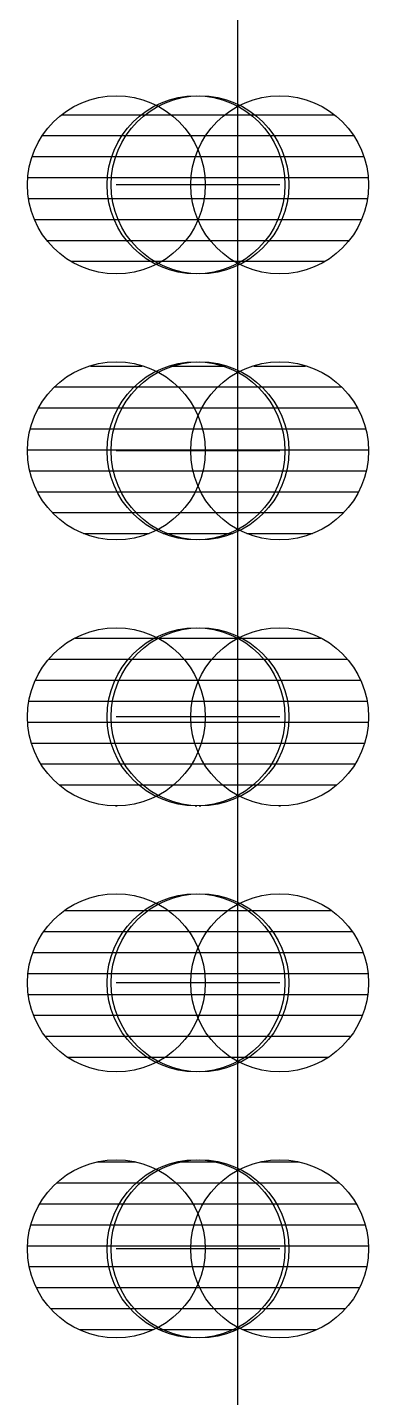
# Model space of a CAD drawing. Extents: x -26 to 0.6, y -0.6 to 26.
# Drawn here: x -1.01 to 0.63, y 6.27 to 12.82 of the extents above; entities that cross this region are included whole.
import ezdxf

# ---------------------------------------------------------------- set-up
doc = ezdxf.new("R2010")
doc.units = 0
doc.layers.get('0').update_dxf_attribs({"linetype": 'CONTINUOUS'})
doc.layers.add('BOTTOMSOLDER', color=6, linetype='CONTINUOUS')
doc.layers.add('MECHANICAL2', color=6, linetype='CONTINUOUS')

# ---------------------------------------------------------------- blocks, each defined once
blk = doc.blocks.new('#POLYLINE_54_')
at = {"layer": 'BOTTOMSOLDER'}
blk.add_line((0.2, -13.97), (-0.2, -13.97), dxfattribs=at)
blk = doc.blocks.new('*X280')
at = {"layer": 'BOTTOMSOLDER', "linetype": 'CONTINUOUS'}
for p, q in [((0.0035, -13.595), (0.3965, -13.595)), ((-0.122, -13.695), (0.522, -13.695)), ((-0.1865, -13.795), (0.5865, -13.795)), ((-0.218, -13.895), (0.618, -13.895)), ((-0.2229, -13.995), (0.6229, -13.995)), ((-0.2045, -14.095), (0.6045, -14.095)), ((-0.1598, -14.195), (0.5598, -14.195)), ((-0.0713, -14.295), (0.4713, -14.295)), ((0.1959, -14.395), (0.2041, -14.395))]:
    blk.add_line(p, q, dxfattribs=at)
blk = doc.blocks.new('*X281')
at = {"layer": 'BOTTOMSOLDER', "linetype": 'CONTINUOUS'}
for p, q in [((-0.3965, -13.595), (-0.0035, -13.595)), ((-0.522, -13.695), (0.122, -13.695)), ((-0.5865, -13.795), (0.1865, -13.795)), ((-0.618, -13.895), (0.218, -13.895)), ((-0.6229, -13.995), (0.2229, -13.995)), ((-0.6045, -14.095), (0.2045, -14.095)), ((-0.5598, -14.195), (0.1598, -14.195)), ((-0.4713, -14.295), (0.0713, -14.295)), ((-0.2041, -14.395), (-0.1959, -14.395))]:
    blk.add_line(p, q, dxfattribs=at)
blk = doc.blocks.new('#POLYLINE_55_')
at = {"layer": 'BOTTOMSOLDER'}
blk.add_line((0.2, -12.7), (-0.2, -12.7), dxfattribs=at)
blk = doc.blocks.new('*X282')
at = {"layer": 'BOTTOMSOLDER', "linetype": 'CONTINUOUS'}
for p, q in [((0.0767, -12.295), (0.3233, -12.295)), ((-0.0957, -12.395), (0.4957, -12.395)), ((-0.1705, -12.495), (0.5705, -12.495)), ((-0.2105, -12.595), (0.6105, -12.595)), ((-0.2249, -12.695), (0.6249, -12.695)), ((-0.2136, -12.795), (0.6136, -12.795)), ((-0.1758, -12.895), (0.5758, -12.895)), ((-0.1056, -12.995), (0.5056, -12.995)), ((0.0437, -13.095), (0.3563, -13.095))]:
    blk.add_line(p, q, dxfattribs=at)
blk = doc.blocks.new('*X283')
at = {"layer": 'BOTTOMSOLDER', "linetype": 'CONTINUOUS'}
for p, q in [((-0.3233, -12.295), (-0.0767, -12.295)), ((-0.4957, -12.395), (0.0957, -12.395)), ((-0.5705, -12.495), (0.1705, -12.495)), ((-0.6105, -12.595), (0.2105, -12.595)), ((-0.6249, -12.695), (0.2249, -12.695)), ((-0.6136, -12.795), (0.2136, -12.795)), ((-0.5758, -12.895), (0.1758, -12.895)), ((-0.5056, -12.995), (0.1056, -12.995)), ((-0.3563, -13.095), (-0.0437, -13.095))]:
    blk.add_line(p, q, dxfattribs=at)
blk = doc.blocks.new('#POLYLINE_57_')
at = {"layer": 'BOTTOMSOLDER'}
blk.add_line((0.2, -11.43), (-0.2, -11.43), dxfattribs=at)
blk = doc.blocks.new('*X286')
at = {"layer": 'BOTTOMSOLDER', "linetype": 'CONTINUOUS'}
for p, q in [((-0.0591, -11.095), (0.4591, -11.095)), ((-0.1544, -11.195), (0.5544, -11.195)), ((-0.2014, -11.295), (0.6014, -11.295)), ((-0.222, -11.395), (0.622, -11.395)), ((-0.219, -11.495), (0.619, -11.495)), ((-0.1918, -11.595), (0.5918, -11.595)), ((-0.1302, -11.695), (0.5302, -11.695)), ((-0.0152, -11.795), (0.4152, -11.795))]:
    blk.add_line(p, q, dxfattribs=at)
blk = doc.blocks.new('*X287')
at = {"layer": 'BOTTOMSOLDER', "linetype": 'CONTINUOUS'}
for p, q in [((-0.4591, -11.095), (0.0591, -11.095)), ((-0.5544, -11.195), (0.1544, -11.195)), ((-0.6014, -11.295), (0.2014, -11.295)), ((-0.622, -11.395), (0.222, -11.395)), ((-0.619, -11.495), (0.219, -11.495)), ((-0.5918, -11.595), (0.1918, -11.595)), ((-0.5302, -11.695), (0.1302, -11.695)), ((-0.4152, -11.795), (0.0152, -11.795))]:
    blk.add_line(p, q, dxfattribs=at)
blk = doc.blocks.new('#POLYLINE_66_')
at = {"layer": 'BOTTOMSOLDER'}
blk.add_line((0.2, -15.24), (-0.2, -15.24), dxfattribs=at)
blk = doc.blocks.new('*X304')
at = {"layer": 'BOTTOMSOLDER', "linetype": 'CONTINUOUS'}
for p, q in [((-0.0469, -14.895), (0.4469, -14.895)), ((-0.1466, -14.995), (0.5466, -14.995)), ((-0.1984, -15.095), (0.5984, -15.095)), ((-0.221, -15.195), (0.621, -15.195)), ((-0.22, -15.295), (0.62, -15.295)), ((-0.1954, -15.395), (0.5954, -15.395)), ((-0.1384, -15.495), (0.5384, -15.495)), ((-0.0339, -15.595), (0.4339, -15.595))]:
    blk.add_line(p, q, dxfattribs=at)
blk = doc.blocks.new('*X305')
at = {"layer": 'BOTTOMSOLDER', "linetype": 'CONTINUOUS'}
for p, q in [((-0.4469, -14.895), (0.0469, -14.895)), ((-0.5466, -14.995), (0.1466, -14.995)), ((-0.5984, -15.095), (0.1984, -15.095)), ((-0.621, -15.195), (0.221, -15.195)), ((-0.62, -15.295), (0.22, -15.295)), ((-0.5954, -15.395), (0.1954, -15.395)), ((-0.5384, -15.495), (0.1384, -15.495)), ((-0.4339, -15.595), (0.0339, -15.595))]:
    blk.add_line(p, q, dxfattribs=at)
blk = doc.blocks.new('#POLYLINE_68_')
at = {"layer": 'BOTTOMSOLDER'}
blk.add_line((0.2, -16.51), (-0.2, -16.51), dxfattribs=at)
blk = doc.blocks.new('*X308')
at = {"layer": 'BOTTOMSOLDER', "linetype": 'CONTINUOUS'}
for p, q in [((0.1097, -16.095), (0.2903, -16.095)), ((-0.0835, -16.195), (0.4835, -16.195)), ((-0.1651, -16.295), (0.5651, -16.295)), ((-0.2075, -16.395), (0.6075, -16.395)), ((-0.2239, -16.495), (0.6239, -16.495)), ((-0.2166, -16.595), (0.6166, -16.595)), ((-0.1811, -16.695), (0.5811, -16.695)), ((-0.1138, -16.795), (0.5138, -16.795)), ((0.0222, -16.895), (0.3778, -16.895))]:
    blk.add_line(p, q, dxfattribs=at)
blk = doc.blocks.new('*X309')
at = {"layer": 'BOTTOMSOLDER', "linetype": 'CONTINUOUS'}
for p, q in [((-0.2903, -16.095), (-0.1097, -16.095)), ((-0.4835, -16.195), (0.0835, -16.195)), ((-0.5651, -16.295), (0.1651, -16.295)), ((-0.6075, -16.395), (0.2075, -16.395)), ((-0.6239, -16.495), (0.2239, -16.495)), ((-0.6166, -16.595), (0.2166, -16.595)), ((-0.5811, -16.695), (0.1811, -16.695)), ((-0.5138, -16.795), (0.1138, -16.795)), ((-0.3778, -16.895), (-0.0222, -16.895))]:
    blk.add_line(p, q, dxfattribs=at)
blk = doc.blocks.new('SIP18_1_27_____B_49')
at = {"layer": 'BOTTOMSOLDER'}
for centre, radius in [((-0.2, -11.43), 0.4254), ((0.2, -11.43), 0.4254), ((-0.2, -11.43), 0), ((0.2, -11.43), 0), ((-0.2, -12.7), 0.4254), ((0.2, -12.7), 0.4254), ((-0.2, -13.97), 0.4254), ((0.2, -13.97), 0.4254), ((-0.2, -15.24), 0.4254), ((0.2, -15.24), 0.4254), ((-0.2, -15.24), 0), ((0.2, -15.24), 0), ((-0.2, -16.51), 0.4254), ((0.2, -16.51), 0.4254)]:
    blk.add_circle(centre, radius, dxfattribs=at)
for name in ['*X287', '*X286', '#POLYLINE_57_', '*X283', '*X282', '#POLYLINE_55_', '*X281', '*X280', '#POLYLINE_54_', '*X305', '*X304', '#POLYLINE_66_', '*X309', '*X308', '#POLYLINE_68_']:
    blk.add_blockref(name, (0, 0), dxfattribs=at)
blk = doc.blocks.new('#POLYLINE_108_')
at = {"layer": 'BOTTOMSOLDER'}
blk.add_line((0.2, -13.97), (-0.2, -13.97), dxfattribs=at)
blk = doc.blocks.new('*X389')
at = {"layer": 'BOTTOMSOLDER', "linetype": 'CONTINUOUS'}
for p, q in [((0.0035, -13.595), (0.3965, -13.595)), ((-0.122, -13.695), (0.522, -13.695)), ((-0.1865, -13.795), (0.5865, -13.795)), ((-0.218, -13.895), (0.618, -13.895)), ((-0.2229, -13.995), (0.6229, -13.995)), ((-0.2045, -14.095), (0.6045, -14.095)), ((-0.1598, -14.195), (0.5598, -14.195)), ((-0.0713, -14.295), (0.4713, -14.295)), ((0.1959, -14.395), (0.2041, -14.395))]:
    blk.add_line(p, q, dxfattribs=at)
blk = doc.blocks.new('*X390')
at = {"layer": 'BOTTOMSOLDER', "linetype": 'CONTINUOUS'}
for p, q in [((-0.3965, -13.595), (-0.0035, -13.595)), ((-0.522, -13.695), (0.122, -13.695)), ((-0.5865, -13.795), (0.1865, -13.795)), ((-0.618, -13.895), (0.218, -13.895)), ((-0.6229, -13.995), (0.2229, -13.995)), ((-0.6045, -14.095), (0.2045, -14.095)), ((-0.5598, -14.195), (0.1598, -14.195)), ((-0.4713, -14.295), (0.0713, -14.295)), ((-0.2041, -14.395), (-0.1959, -14.395))]:
    blk.add_line(p, q, dxfattribs=at)
blk = doc.blocks.new('#POLYLINE_109_')
at = {"layer": 'BOTTOMSOLDER'}
blk.add_line((0.2, -12.7), (-0.2, -12.7), dxfattribs=at)
blk = doc.blocks.new('*X391')
at = {"layer": 'BOTTOMSOLDER', "linetype": 'CONTINUOUS'}
for p, q in [((0.0767, -12.295), (0.3233, -12.295)), ((-0.0957, -12.395), (0.4957, -12.395)), ((-0.1705, -12.495), (0.5705, -12.495)), ((-0.2105, -12.595), (0.6105, -12.595)), ((-0.2249, -12.695), (0.6249, -12.695)), ((-0.2136, -12.795), (0.6136, -12.795)), ((-0.1758, -12.895), (0.5758, -12.895)), ((-0.1056, -12.995), (0.5056, -12.995)), ((0.0437, -13.095), (0.3563, -13.095))]:
    blk.add_line(p, q, dxfattribs=at)
blk = doc.blocks.new('*X392')
at = {"layer": 'BOTTOMSOLDER', "linetype": 'CONTINUOUS'}
for p, q in [((-0.3233, -12.295), (-0.0767, -12.295)), ((-0.4957, -12.395), (0.0957, -12.395)), ((-0.5705, -12.495), (0.1705, -12.495)), ((-0.6105, -12.595), (0.2105, -12.595)), ((-0.6249, -12.695), (0.2249, -12.695)), ((-0.6136, -12.795), (0.2136, -12.795)), ((-0.5758, -12.895), (0.1758, -12.895)), ((-0.5056, -12.995), (0.1056, -12.995)), ((-0.3563, -13.095), (-0.0437, -13.095))]:
    blk.add_line(p, q, dxfattribs=at)
blk = doc.blocks.new('#POLYLINE_111_')
at = {"layer": 'BOTTOMSOLDER'}
blk.add_line((0.2, -11.43), (-0.2, -11.43), dxfattribs=at)
blk = doc.blocks.new('*X395')
at = {"layer": 'BOTTOMSOLDER', "linetype": 'CONTINUOUS'}
for p, q in [((-0.0591, -11.095), (0.4591, -11.095)), ((-0.1544, -11.195), (0.5544, -11.195)), ((-0.2014, -11.295), (0.6014, -11.295)), ((-0.222, -11.395), (0.622, -11.395)), ((-0.219, -11.495), (0.619, -11.495)), ((-0.1918, -11.595), (0.5918, -11.595)), ((-0.1302, -11.695), (0.5302, -11.695)), ((-0.0152, -11.795), (0.4152, -11.795))]:
    blk.add_line(p, q, dxfattribs=at)
blk = doc.blocks.new('*X396')
at = {"layer": 'BOTTOMSOLDER', "linetype": 'CONTINUOUS'}
for p, q in [((-0.4591, -11.095), (0.0591, -11.095)), ((-0.5544, -11.195), (0.1544, -11.195)), ((-0.6014, -11.295), (0.2014, -11.295)), ((-0.622, -11.395), (0.222, -11.395)), ((-0.619, -11.495), (0.219, -11.495)), ((-0.5918, -11.595), (0.1918, -11.595)), ((-0.5302, -11.695), (0.1302, -11.695)), ((-0.4152, -11.795), (0.0152, -11.795))]:
    blk.add_line(p, q, dxfattribs=at)
blk = doc.blocks.new('#POLYLINE_120_')
at = {"layer": 'BOTTOMSOLDER'}
blk.add_line((0.2, -15.24), (-0.2, -15.24), dxfattribs=at)
blk = doc.blocks.new('*X413')
at = {"layer": 'BOTTOMSOLDER', "linetype": 'CONTINUOUS'}
for p, q in [((-0.0469, -14.895), (0.4469, -14.895)), ((-0.1466, -14.995), (0.5466, -14.995)), ((-0.1984, -15.095), (0.5984, -15.095)), ((-0.221, -15.195), (0.621, -15.195)), ((-0.22, -15.295), (0.62, -15.295)), ((-0.1954, -15.395), (0.5954, -15.395)), ((-0.1384, -15.495), (0.5384, -15.495)), ((-0.0339, -15.595), (0.4339, -15.595))]:
    blk.add_line(p, q, dxfattribs=at)
blk = doc.blocks.new('*X414')
at = {"layer": 'BOTTOMSOLDER', "linetype": 'CONTINUOUS'}
for p, q in [((-0.4469, -14.895), (0.0469, -14.895)), ((-0.5466, -14.995), (0.1466, -14.995)), ((-0.5984, -15.095), (0.1984, -15.095)), ((-0.621, -15.195), (0.221, -15.195)), ((-0.62, -15.295), (0.22, -15.295)), ((-0.5954, -15.395), (0.1954, -15.395)), ((-0.5384, -15.495), (0.1384, -15.495)), ((-0.4339, -15.595), (0.0339, -15.595))]:
    blk.add_line(p, q, dxfattribs=at)
blk = doc.blocks.new('#POLYLINE_122_')
at = {"layer": 'BOTTOMSOLDER'}
blk.add_line((0.2, -16.51), (-0.2, -16.51), dxfattribs=at)
blk = doc.blocks.new('*X417')
at = {"layer": 'BOTTOMSOLDER', "linetype": 'CONTINUOUS'}
for p, q in [((0.1097, -16.095), (0.2903, -16.095)), ((-0.0835, -16.195), (0.4835, -16.195)), ((-0.1651, -16.295), (0.5651, -16.295)), ((-0.2075, -16.395), (0.6075, -16.395)), ((-0.2239, -16.495), (0.6239, -16.495)), ((-0.2166, -16.595), (0.6166, -16.595)), ((-0.1811, -16.695), (0.5811, -16.695)), ((-0.1138, -16.795), (0.5138, -16.795)), ((0.0222, -16.895), (0.3778, -16.895))]:
    blk.add_line(p, q, dxfattribs=at)
blk = doc.blocks.new('*X418')
at = {"layer": 'BOTTOMSOLDER', "linetype": 'CONTINUOUS'}
for p, q in [((-0.2903, -16.095), (-0.1097, -16.095)), ((-0.4835, -16.195), (0.0835, -16.195)), ((-0.5651, -16.295), (0.1651, -16.295)), ((-0.6075, -16.395), (0.2075, -16.395)), ((-0.6239, -16.495), (0.2239, -16.495)), ((-0.6166, -16.595), (0.2166, -16.595)), ((-0.5811, -16.695), (0.1811, -16.695)), ((-0.5138, -16.795), (0.1138, -16.795)), ((-0.3778, -16.895), (-0.0222, -16.895))]:
    blk.add_line(p, q, dxfattribs=at)
blk = doc.blocks.new('SIP18_1_27______45')
at = {"layer": 'BOTTOMSOLDER'}
for centre, radius in [((-0.2, -11.43), 0.4254), ((0.2, -11.43), 0.4254), ((-0.2, -11.43), 0), ((0.2, -11.43), 0), ((-0.2, -12.7), 0.4254), ((0.2, -12.7), 0.4254), ((-0.2, -13.97), 0.4254), ((0.2, -13.97), 0.4254), ((-0.2, -15.24), 0.4254), ((0.2, -15.24), 0.4254), ((-0.2, -15.24), 0), ((0.2, -15.24), 0), ((-0.2, -16.51), 0.4254), ((0.2, -16.51), 0.4254)]:
    blk.add_circle(centre, radius, dxfattribs=at)
for name in ['*X396', '*X395', '#POLYLINE_111_', '*X392', '*X391', '#POLYLINE_109_', '*X390', '*X389', '#POLYLINE_108_', '*X414', '*X413', '#POLYLINE_120_', '*X418', '*X417', '#POLYLINE_122_']:
    blk.add_blockref(name, (0, 0), dxfattribs=at)
blk = doc.blocks.new('#POLYLINE_147_')
at = {"layer": 'MECHANICAL2'}
blk.add_line((0, 0), (0, 25.4), dxfattribs=at)

msp = doc.modelspace()

# ---------------------------------------------------------------- block references
for name, p in [('SIP18_1_27_____B_49', (-0.381, 23.495)), ('SIP18_1_27______45', (0, 23.495))]:
    msp.add_blockref(name, p)
at = {"layer": 'MECHANICAL2'}
msp.add_blockref('#POLYLINE_147_', (0, 0), dxfattribs=at)

doc.saveas('drawing.dxf')
